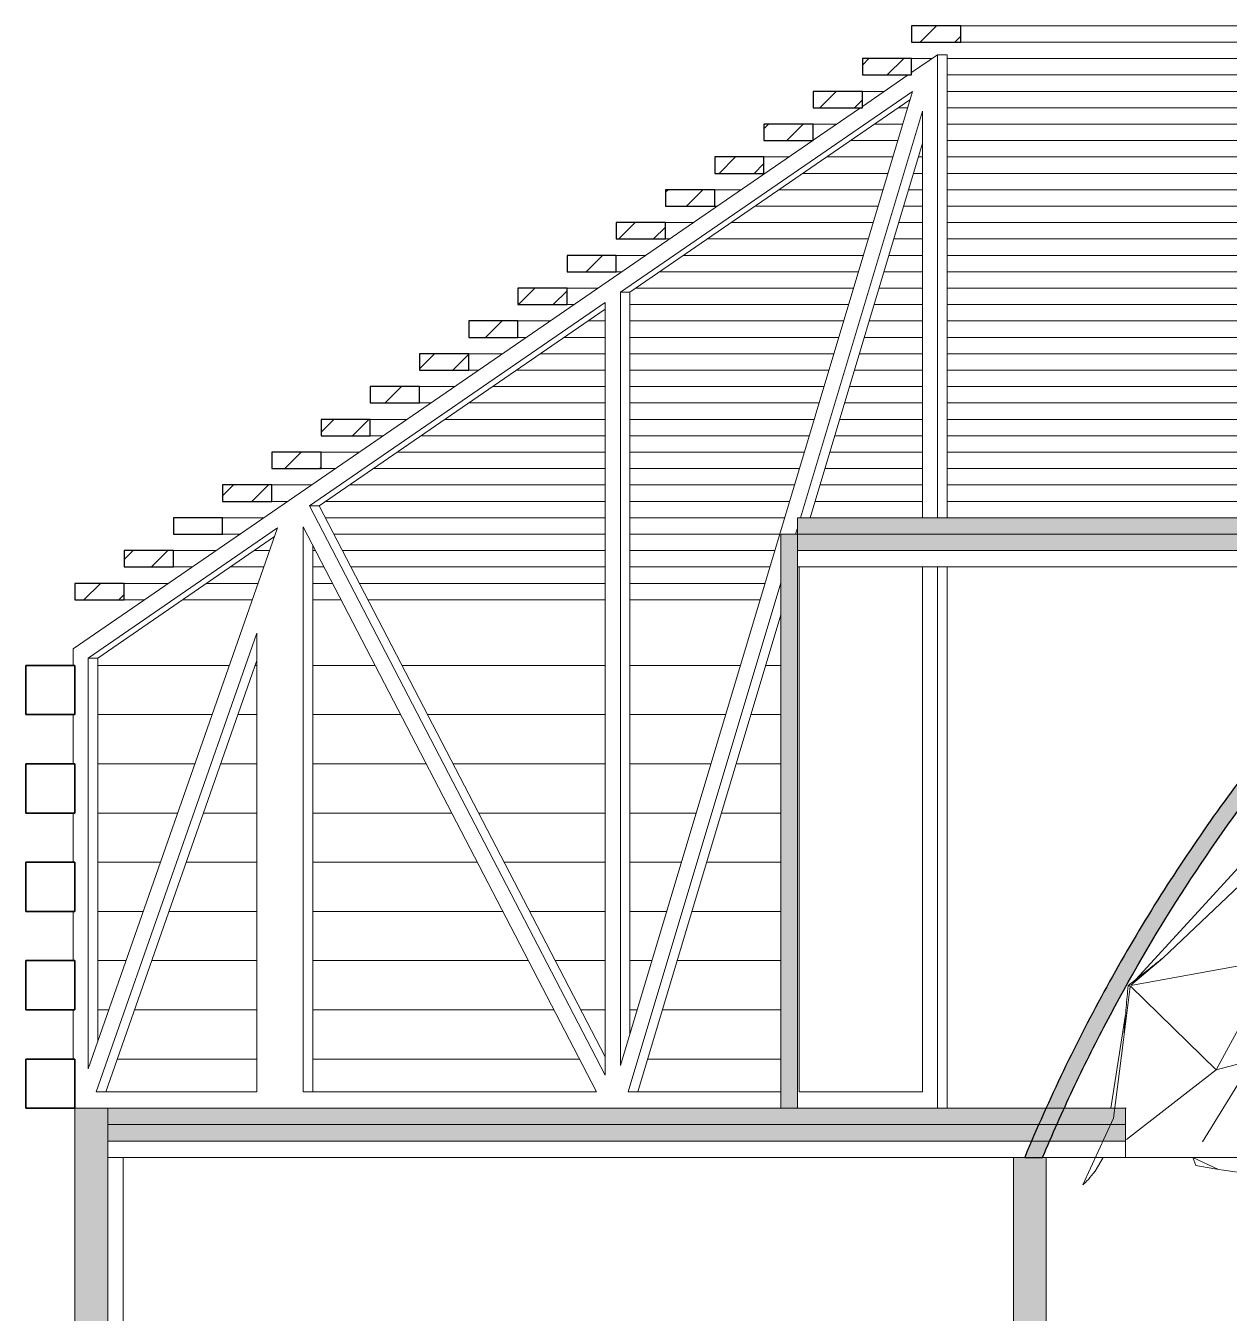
# Model space of a CAD drawing. Header units: millimetres. Extents: x -19779 to 53254, y -11975 to 15500.
# Drawn here: x 1748 to 9084, y 6750 to 14600 of the extents above; entities that cross this region are included whole.
import ezdxf

# ---------------------------------------------------------------- set-up
doc = ezdxf.new("R2010")
doc.units = ezdxf.units.MM
for name, color, linetype, lineweight in [('A-FLOR', 192, 'Continuous', 9), ('A-FLOR-FNSH', 192, 'Continuous', 35), ('A-FLOR-MCUT', 51, 'Continuous', 9), ('A-FLOR-PATT', 8, 'Continuous', 35), ('A-GENM', 13, 'Continuous', 9), ('A-GLAZ-CURT', 52, 'Continuous', 9), ('A-ROOF', 132, 'Continuous', 9), ('A-WALL', 113, 'Continuous', 9), ('A-WALL-PATT', 111, 'Continuous', 25), ('I-WALL', 2, 'Continuous', 9)]:
    doc.layers.add(name, color=color, linetype=linetype, lineweight=lineweight)
pattern_1 = [(45, (19874.81, -1675), (-106.066, 106.066), [])]
pattern_2 = [(0, (19874.81, -1675), (812.8, 203.2), [33.528, -576.072, 33.528, -576.072, -3251.2]), (0, (19874.81, -1675), (812.8, 203.2), [-1219.2, 33.528, -1185.672, 33.528, -576.072, -1422.4]), (0, (19874.81, -1675), (812.8, 203.2), [-3048, 33.528, -372.872, 33.528, -982.472]), (120, (20179.61, -1573.4), (-582.3764, 602.3054), [33.528, -576.072, 33.528, -3827.272]), (120, (20179.61, -1573.4), (-582.3764, 602.3054), [-643.128, -576.072, 33.528, -1185.672, -2032]), (120, (20179.61, -1573.4), (-582.3764, 602.3054), [-2438.4, 33.528, -576.072, 33.528, -1388.872]), (120, (20179.61, -1573.4), (-582.3764, 602.3054), [-3081.528, -372.872, 33.528, -982.472]), (240, (20281.21, -1167), (-230.4236, -805.5054), [33.528, -576.072, 33.528, -3827.272]), (240, (20281.21, -1167), (-230.4236, -805.5054), [-643.128, -576.072, 33.528, -1185.672, -2032]), (240, (20281.21, -1167), (-230.4236, -805.5054), [-2438.4, 33.528, -576.072, 33.528, -1388.872]), (240, (20281.21, -1167), (-230.4236, -805.5054), [-3081.528, -372.872, 33.528, -982.472])]

# ---------------------------------------------------------------- blocks, each defined once
blk = doc.blocks.new('HOOR LIGHT - HOOR LIGHT-165948-Section 1')
at = {"layer": 'A-GENM'}
h = blk.add_hatch(dxfattribs=at)
h.set_pattern_fill('FP_3', color=256, style=0, pattern_type=2)
h.set_pattern_definition(pattern_1)
h.paths.add_polyline_path([(31604.5, 11100), (31904.5, 11100), (31904.5, 11200), (31604.5, 11200)], flags=0)
h.paths.add_polyline_path([(2048.1, 11100), (2348.1, 11100), (2348.1, 11200), (2048.1, 11200)], flags=0)
at = {"layer": 'A-GENM', "lineweight": 25}
for p, q in [((2348.1, 11200), (2048.1, 11200)), ((2048.1, 11200), (2048.1, 11100)), ((2348.1, 11100), (2348.1, 11200)), ((2048.1, 11100), (2348.1, 11100))]:
    blk.add_line(p, q, dxfattribs=at)
at = {"layer": 'A-GENM'}
for p, q in [((2348.1, 11200), (2618.4, 11200)), ((2849.1, 11200), (3164, 11200)), ((3497.6, 11200), (3617.8, 11200)), ((3782.1, 11200), (5280.7, 11200)), ((5431.3, 11200), (6253.9, 11200)), ((2473, 11100), (2348.1, 11100)), ((3129, 11100), (2703.6, 11100)), ((3669.8, 11100), (3497.6, 11100)), ((5280.7, 11100), (3834, 11100)), ((6223.9, 11100), (5431.3, 11100))]:
    blk.add_line(p, q, dxfattribs=at)
blk = doc.blocks.new('HOOR LIGHT1 - HOOR LIGHT-166020-Section 1')
at = {"layer": 'A-GENM'}
h = blk.add_hatch(dxfattribs=at)
h.set_pattern_fill('FP_3', color=256, style=0, pattern_type=2)
h.set_pattern_definition(pattern_1)
h.paths.add_polyline_path([(2648.1, 11300), (2648.1, 11400), (2348.1, 11400), (2348.1, 11300)], flags=0)
h.paths.add_polyline_path([(31304.5, 11300), (31604.5, 11300), (31604.5, 11400), (31304.5, 11400)], flags=0)
at = {"layer": 'A-GENM', "lineweight": 25}
for p, q in [((2648.1, 11400), (2348.1, 11400)), ((2348.1, 11400), (2348.1, 11300)), ((2648.1, 11300), (2648.1, 11400)), ((2348.1, 11300), (2648.1, 11300))]:
    blk.add_line(p, q, dxfattribs=at)
at = {"layer": 'A-GENM'}
for p, q in [((2648.1, 11400), (2909.3, 11400)), ((3140, 11400), (3233.9, 11400)), ((3497.6, 11400), (3514, 11400)), ((3678.2, 11400), (5280.7, 11400)), ((5431.3, 11400), (6313.9, 11400)), ((2763.9, 11300), (2648.1, 11300)), ((3198.9, 11300), (2994.6, 11300)), ((3565.9, 11300), (3497.6, 11300)), ((5280.7, 11300), (3730.1, 11300)), ((6283.9, 11300), (5431.3, 11300))]:
    blk.add_line(p, q, dxfattribs=at)
blk = doc.blocks.new('HOOR LIGHT2 - HOOR LIGHT-166050-Section 1')
at = {"layer": 'A-GENM', "lineweight": 25}
for p, q in [((2948.1, 11600), (2648.1, 11600)), ((2648.1, 11600), (2648.1, 11500)), ((2948.1, 11500), (2948.1, 11600)), ((2648.1, 11500), (2948.1, 11500))]:
    blk.add_line(p, q, dxfattribs=at)
at = {"layer": 'A-GENM'}
for p, q in [((2948.1, 11600), (3200.3, 11600)), ((3574.3, 11600), (5280.7, 11600)), ((5431.3, 11600), (6373.8, 11600)), ((3054.8, 11500), (2948.1, 11500)), ((5280.7, 11500), (3626.2, 11500)), ((6343.9, 11500), (5431.3, 11500))]:
    blk.add_line(p, q, dxfattribs=at)
blk = doc.blocks.new('HOOR LIGHT3 - HOOR LIGHT-166080-Section 1')
at = {"layer": 'A-GENM'}
h = blk.add_hatch(dxfattribs=at)
h.set_pattern_fill('FP_3', color=256, style=0, pattern_type=2)
h.set_pattern_definition(pattern_1)
h.paths.add_polyline_path([(2948.1, 11700), (3248.1, 11700), (3248.1, 11800), (2948.1, 11800)], flags=0)
h.paths.add_polyline_path([(30704.5, 11700), (31004.5, 11700), (31004.5, 11800), (30704.5, 11800)], flags=0)
at = {"layer": 'A-GENM', "lineweight": 25}
for p, q in [((3248.1, 11800), (2948.1, 11800)), ((2948.1, 11800), (2948.1, 11700)), ((3248.1, 11700), (3248.1, 11800)), ((2948.1, 11700), (3248.1, 11700))]:
    blk.add_line(p, q, dxfattribs=at)
at = {"layer": 'A-GENM'}
for p, q in [((3248.1, 11800), (3491.2, 11800)), ((3721.8, 11800), (5280.7, 11800)), ((5431.3, 11800), (6433.8, 11800)), ((6589.2, 11800), (7214.3, 11800)), ((7364.9, 11800), (9509.2, 11800)), ((3345.7, 11700), (3248.1, 11700)), ((5280.7, 11700), (3576.4, 11700)), ((6403.8, 11700), (5431.3, 11700)), ((7214.3, 11700), (6559.2, 11700)), ((9509.2, 11700), (7364.9, 11700))]:
    blk.add_line(p, q, dxfattribs=at)
blk = doc.blocks.new('HOOR LIGHT4 - HOOR LIGHT-166110-Section 1')
at = {"layer": 'A-GENM'}
h = blk.add_hatch(dxfattribs=at)
h.set_pattern_fill('FP_3', color=256, style=0, pattern_type=2)
h.set_pattern_definition(pattern_1)
h.paths.add_polyline_path([(30704.5, 11900), (30704.5, 12000), (30404.5, 12000), (30404.5, 11900), (30457.5, 11900)], flags=0)
h.paths.add_polyline_path([(3548.1, 11900), (3548.1, 12000), (3248.1, 12000), (3248.1, 11900)], flags=0)
at = {"layer": 'A-GENM', "lineweight": 25}
for p, q in [((3548.1, 12000), (3248.1, 12000)), ((3248.1, 12000), (3248.1, 11900)), ((3548.1, 11900), (3548.1, 12000)), ((3248.1, 11900), (3548.1, 11900))]:
    blk.add_line(p, q, dxfattribs=at)
at = {"layer": 'A-GENM'}
for p, q in [((3548.1, 12000), (3782.1, 12000)), ((4012.7, 12000), (5280.7, 12000)), ((5431.3, 12000), (6493.8, 12000)), ((6649.1, 12000), (7214.3, 12000)), ((7364.9, 12000), (9509.2, 12000)), ((3636.6, 11900), (3548.1, 11900)), ((5280.7, 11900), (3867.3, 11900)), ((6463.8, 11900), (5431.3, 11900)), ((7214.3, 11900), (6619.2, 11900)), ((9509.2, 11900), (7364.9, 11900))]:
    blk.add_line(p, q, dxfattribs=at)
blk = doc.blocks.new('HOOR LIGHT5 - HOOR LIGHT-166140-Section 1')
at = {"layer": 'A-GENM'}
h = blk.add_hatch(dxfattribs=at)
h.set_pattern_fill('FP_3', color=256, style=0, pattern_type=2)
h.set_pattern_definition(pattern_1)
h.paths.add_polyline_path([(30104.5, 12100), (30404.5, 12100), (30404.5, 12200), (30104.5, 12200)], flags=0)
h.paths.add_polyline_path([(3548.1, 12100), (3848.1, 12100), (3848.1, 12200), (3548.1, 12200)], flags=0)
at = {"layer": 'A-GENM', "lineweight": 25}
for p, q in [((3848.1, 12200), (3548.1, 12200)), ((3548.1, 12200), (3548.1, 12100)), ((3848.1, 12100), (3848.1, 12200)), ((3548.1, 12100), (3848.1, 12100))]:
    blk.add_line(p, q, dxfattribs=at)
at = {"layer": 'A-GENM'}
for p, q in [((3848.1, 12200), (4073, 12200)), ((4303.6, 12200), (5280.7, 12200)), ((5431.3, 12200), (6553.8, 12200)), ((6709.1, 12200), (7214.3, 12200)), ((7364.9, 12200), (9509.2, 12200)), ((3927.5, 12100), (3848.1, 12100)), ((5280.7, 12100), (4158.2, 12100)), ((6523.8, 12100), (5431.3, 12100)), ((7214.3, 12100), (6679.1, 12100)), ((9509.2, 12100), (7364.9, 12100))]:
    blk.add_line(p, q, dxfattribs=at)
blk = doc.blocks.new('HOOR LIGHT6 - HOOR LIGHT-166170-Section 1')
at = {"layer": 'A-GENM'}
h = blk.add_hatch(dxfattribs=at)
h.set_pattern_fill('FP_3', color=256, style=0, pattern_type=2)
h.set_pattern_definition(pattern_1)
h.paths.add_polyline_path([(30104.5, 12300), (30104.5, 12400), (29804.5, 12400), (29804.5, 12300)], flags=0)
h.paths.add_polyline_path([(4143.2, 12300), (4148.1, 12300), (4148.1, 12400), (3848.1, 12400), (3848.1, 12300)], flags=0)
at = {"layer": 'A-GENM', "lineweight": 25}
for p, q in [((4148.1, 12400), (3848.1, 12400)), ((3848.1, 12400), (3848.1, 12300)), ((4148.1, 12300), (4148.1, 12400)), ((3848.1, 12300), (4148.1, 12300))]:
    blk.add_line(p, q, dxfattribs=at)
at = {"layer": 'A-GENM'}
for p, q in [((4148.1, 12400), (4363.9, 12400)), ((4594.6, 12400), (5280.7, 12400)), ((5431.3, 12400), (6613.7, 12400)), ((6769.1, 12400), (7214.3, 12400)), ((7364.9, 12400), (9509.2, 12400)), ((4218.4, 12300), (4148.1, 12300)), ((5280.7, 12300), (4449.1, 12300)), ((6583.7, 12300), (5431.3, 12300)), ((7214.3, 12300), (6739.1, 12300)), ((9509.2, 12300), (7364.9, 12300))]:
    blk.add_line(p, q, dxfattribs=at)
blk = doc.blocks.new('HOOR LIGHT7 - HOOR LIGHT-166200-Section 1')
at = {"layer": 'A-GENM'}
h = blk.add_hatch(dxfattribs=at)
h.set_pattern_fill('FP_3', color=256, style=0, pattern_type=2)
h.set_pattern_definition(pattern_1)
h.paths.add_polyline_path([(4448.1, 12500), (4448.1, 12600), (4148.1, 12600), (4148.1, 12500)], flags=0)
h.paths.add_polyline_path([(29504.5, 12500), (29804.5, 12500), (29804.5, 12600), (29504.5, 12600)], flags=0)
at = {"layer": 'A-GENM', "lineweight": 25}
for p, q in [((4448.1, 12600), (4148.1, 12600)), ((4148.1, 12600), (4148.1, 12500)), ((4448.1, 12500), (4448.1, 12600)), ((4148.1, 12500), (4448.1, 12500))]:
    blk.add_line(p, q, dxfattribs=at)
at = {"layer": 'A-GENM'}
for p, q in [((4448.1, 12600), (4654.8, 12600)), ((4885.5, 12600), (5280.7, 12600)), ((5431.3, 12600), (6673.7, 12600)), ((6829.1, 12600), (7214.3, 12600)), ((7364.9, 12600), (9509.2, 12600)), ((4509.3, 12500), (4448.1, 12500)), ((5280.7, 12500), (4740, 12500)), ((6643.7, 12500), (5431.3, 12500)), ((7214.3, 12500), (6799.1, 12500)), ((9509.2, 12500), (7364.9, 12500))]:
    blk.add_line(p, q, dxfattribs=at)
blk = doc.blocks.new('HOOR LIGHT8 - HOOR LIGHT-166230-Section 1')
at = {"layer": 'A-GENM'}
h = blk.add_hatch(dxfattribs=at)
h.set_pattern_fill('FP_3', color=256, style=0, pattern_type=2)
h.set_pattern_definition(pattern_1)
h.paths.add_polyline_path([(4748.1, 12700), (4748.1, 12800), (4448.1, 12800), (4448.1, 12700)], flags=0)
h.paths.add_polyline_path([(29204.5, 12700), (29504.5, 12700), (29504.5, 12800), (29204.5, 12800)], flags=0)
at = {"layer": 'A-GENM', "lineweight": 25}
for p, q in [((4748.1, 12800), (4448.1, 12800)), ((4448.1, 12800), (4448.1, 12700)), ((4748.1, 12700), (4748.1, 12800)), ((4448.1, 12700), (4748.1, 12700))]:
    blk.add_line(p, q, dxfattribs=at)
at = {"layer": 'A-GENM'}
for p, q in [((4748.1, 12800), (4945.7, 12800)), ((5176.4, 12800), (5280.7, 12800)), ((5431.3, 12800), (6733.7, 12800)), ((6889, 12800), (7214.3, 12800)), ((7364.9, 12800), (9509.2, 12800)), ((4800.3, 12700), (4748.1, 12700)), ((5280.7, 12700), (5030.9, 12700)), ((6703.7, 12700), (5431.3, 12700)), ((7214.3, 12700), (6859, 12700)), ((9509.2, 12700), (7364.9, 12700))]:
    blk.add_line(p, q, dxfattribs=at)
blk = doc.blocks.new('HOOR LIGHT9 - HOOR LIGHT-166260-Section 1')
at = {"layer": 'A-GENM'}
h = blk.add_hatch(dxfattribs=at)
h.set_pattern_fill('FP_3', color=256, style=0, pattern_type=2)
h.set_pattern_definition(pattern_1)
h.paths.add_polyline_path([(4748.1, 12900), (5048.1, 12900), (5048.1, 13000), (4748.1, 13000)], flags=0)
h.paths.add_polyline_path([(28904.5, 12900), (29204.5, 12900), (29204.5, 13000), (28904.5, 13000)], flags=0)
at = {"layer": 'A-GENM', "lineweight": 25}
for p, q in [((5048.1, 13000), (4748.1, 13000)), ((4748.1, 13000), (4748.1, 12900)), ((5048.1, 12900), (5048.1, 13000)), ((4748.1, 12900), (5048.1, 12900))]:
    blk.add_line(p, q, dxfattribs=at)
at = {"layer": 'A-GENM'}
for p, q in [((5048.1, 13000), (5236.6, 13000)), ((5467.3, 13000), (6793.6, 13000)), ((6949, 13000), (7214.3, 13000)), ((7364.9, 13000), (9509.2, 13000)), ((5091.2, 12900), (5048.1, 12900)), ((6763.7, 12900), (5431.3, 12900)), ((7214.3, 12900), (6919, 12900)), ((9509.2, 12900), (7364.9, 12900))]:
    blk.add_line(p, q, dxfattribs=at)
blk = doc.blocks.new('HOOR LIGHT10 - HOOR LIGHT-166290-Section 1')
at = {"layer": 'A-GENM'}
h = blk.add_hatch(dxfattribs=at)
h.set_pattern_fill('FP_3', color=256, style=0, pattern_type=2)
h.set_pattern_definition(pattern_1)
h.paths.add_polyline_path([(5348.1, 13100), (5348.1, 13200), (5048.1, 13200), (5048.1, 13100)], flags=0)
h.paths.add_polyline_path([(28904.5, 13100), (28904.5, 13200), (28604.5, 13200), (28604.5, 13100)], flags=0)
at = {"layer": 'A-GENM', "lineweight": 25}
for p, q in [((5348.1, 13200), (5048.1, 13200)), ((5048.1, 13200), (5048.1, 13100)), ((5348.1, 13100), (5348.1, 13200)), ((5048.1, 13100), (5348.1, 13100))]:
    blk.add_line(p, q, dxfattribs=at)
at = {"layer": 'A-GENM'}
for p, q in [((5348.1, 13200), (5527.5, 13200)), ((5758.2, 13200), (6853.6, 13200)), ((7009, 13200), (7214.3, 13200)), ((7364.9, 13200), (9509.2, 13200)), ((5382.1, 13100), (5348.1, 13100)), ((6823.6, 13100), (5612.7, 13100)), ((7214.3, 13100), (6979, 13100)), ((9509.2, 13100), (7364.9, 13100))]:
    blk.add_line(p, q, dxfattribs=at)
blk = doc.blocks.new('HOOR LIGHT11 - HOOR LIGHT-166320-Section 1')
at = {"layer": 'A-GENM'}
h = blk.add_hatch(dxfattribs=at)
h.set_pattern_fill('FP_3', color=256, style=0, pattern_type=2)
h.set_pattern_definition(pattern_1)
h.paths.add_polyline_path([(5348.1, 13300), (5648.1, 13300), (5648.1, 13400), (5348.1, 13400)], flags=0)
h.paths.add_polyline_path([(28304.5, 13300), (28604.5, 13300), (28604.5, 13400), (28304.5, 13400)], flags=0)
at = {"layer": 'A-GENM', "lineweight": 25}
for p, q in [((5648.1, 13400), (5348.1, 13400)), ((5348.1, 13400), (5348.1, 13300)), ((5648.1, 13300), (5648.1, 13400)), ((5348.1, 13300), (5648.1, 13300))]:
    blk.add_line(p, q, dxfattribs=at)
at = {"layer": 'A-GENM'}
for p, q in [((5648.1, 13400), (5818.4, 13400)), ((6049.1, 13400), (6913.6, 13400)), ((7068.9, 13400), (7214.3, 13400)), ((7364.9, 13400), (9509.2, 13400)), ((5673, 13300), (5648.1, 13300)), ((6883.6, 13300), (5903.7, 13300)), ((7214.3, 13300), (7039, 13300)), ((9509.2, 13300), (7364.9, 13300))]:
    blk.add_line(p, q, dxfattribs=at)
blk = doc.blocks.new('HOOR LIGHT12 - HOOR LIGHT-166350-Section 1')
at = {"layer": 'A-GENM'}
h = blk.add_hatch(dxfattribs=at)
h.set_pattern_fill('FP_3', color=256, style=0, pattern_type=2)
h.set_pattern_definition(pattern_1)
h.paths.add_polyline_path([(5648.1, 13500), (5948.1, 13500), (5948.1, 13600), (5648.1, 13600)], flags=0)
h.paths.add_polyline_path([(28304.5, 13500), (28304.5, 13600), (28004.5, 13600), (28004.5, 13500), (28065.3, 13500)], flags=0)
at = {"layer": 'A-GENM', "lineweight": 25}
for p, q in [((5948.1, 13600), (5648.1, 13600)), ((5648.1, 13600), (5648.1, 13500)), ((5948.1, 13500), (5948.1, 13600)), ((5648.1, 13500), (5948.1, 13500))]:
    blk.add_line(p, q, dxfattribs=at)
at = {"layer": 'A-GENM'}
for p, q in [((5948.1, 13600), (6109.4, 13600)), ((6340, 13600), (6973.6, 13600)), ((7128.9, 13600), (7214.3, 13600)), ((7364.9, 13600), (9509.2, 13600)), ((5963.9, 13500), (5948.1, 13500)), ((6943.6, 13500), (6194.6, 13500)), ((7214.3, 13500), (7098.9, 13500)), ((9509.2, 13500), (7364.9, 13500))]:
    blk.add_line(p, q, dxfattribs=at)
blk = doc.blocks.new('HOOR LIGHT13 - HOOR LIGHT-166380-Section 1')
at = {"layer": 'A-GENM'}
h = blk.add_hatch(dxfattribs=at)
h.set_pattern_fill('FP_3', color=256, style=0, pattern_type=2)
h.set_pattern_definition(pattern_1)
h.paths.add_polyline_path([(27704.5, 13700), (28004.5, 13700), (28004.5, 13800), (27704.5, 13800)], flags=0)
h.paths.add_polyline_path([(6248.1, 13700), (6248.1, 13800), (5948.1, 13800), (5948.1, 13700)], flags=0)
at = {"layer": 'A-GENM', "lineweight": 25}
for p, q in [((6248.1, 13800), (5948.1, 13800)), ((5948.1, 13800), (5948.1, 13700)), ((6248.1, 13700), (6248.1, 13800)), ((5948.1, 13700), (6248.1, 13700))]:
    blk.add_line(p, q, dxfattribs=at)
at = {"layer": 'A-GENM'}
for p, q in [((6248.1, 13800), (6400.3, 13800)), ((6630.9, 13800), (7033.5, 13800)), ((7188.9, 13800), (7214.3, 13800)), ((7364.9, 13800), (9509.2, 13800)), ((6254.8, 13700), (6248.1, 13700)), ((7003.6, 13700), (6485.5, 13700)), ((7214.3, 13700), (7158.9, 13700)), ((9509.2, 13700), (7364.9, 13700))]:
    blk.add_line(p, q, dxfattribs=at)
blk = doc.blocks.new('HOOR LIGHT14 - HOOR LIGHT-166410-Section 1')
at = {"layer": 'A-GENM'}
h = blk.add_hatch(dxfattribs=at)
h.set_pattern_fill('FP_3', color=256, style=0, pattern_type=2)
h.set_pattern_definition(pattern_1)
h.paths.add_polyline_path([(27404.5, 13900), (27704.5, 13900), (27704.5, 14000), (27404.5, 14000)], flags=0)
h.paths.add_polyline_path([(6248.1, 13900), (6548.1, 13900), (6548.1, 14000), (6248.1, 14000)], flags=0)
at = {"layer": 'A-GENM', "lineweight": 25}
for p, q in [((6548.1, 14000), (6248.1, 14000)), ((6248.1, 14000), (6248.1, 13900)), ((6548.1, 13900), (6548.1, 14000)), ((6248.1, 13900), (6548.1, 13900))]:
    blk.add_line(p, q, dxfattribs=at)
at = {"layer": 'A-GENM'}
for p, q in [((6548.1, 14000), (6691.2, 14000)), ((6921.8, 14000), (7093.5, 14000)), ((7364.9, 14000), (9509.2, 14000)), ((7063.5, 13900), (6776.4, 13900)), ((9509.2, 13900), (7364.9, 13900))]:
    blk.add_line(p, q, dxfattribs=at)
blk = doc.blocks.new('HOOR LIGHT15 - HOOR LIGHT-166476-Section 1')
at = {"layer": 'A-GENM'}
h = blk.add_hatch(dxfattribs=at)
h.set_pattern_fill('FP_3', color=256, style=0, pattern_type=2)
h.set_pattern_definition(pattern_1)
h.paths.add_polyline_path([(6548.1, 14100), (6848.1, 14100), (6848.1, 14200), (6548.1, 14200)], flags=0)
h.paths.add_polyline_path([(27104.5, 14100), (27404.5, 14100), (27404.5, 14200), (27104.5, 14200)], flags=0)
at = {"layer": 'A-GENM', "lineweight": 25}
for p, q in [((6848.1, 14200), (6548.1, 14200)), ((6548.1, 14200), (6548.1, 14100)), ((6848.1, 14100), (6848.1, 14200)), ((6548.1, 14100), (6848.1, 14100))]:
    blk.add_line(p, q, dxfattribs=at)
at = {"layer": 'A-GENM'}
for p, q in [((6848.1, 14200), (6982.1, 14200)), ((7364.9, 14200), (9509.2, 14200)), ((7123.5, 14100), (7067.3, 14100)), ((9509.2, 14100), (7364.9, 14100))]:
    blk.add_line(p, q, dxfattribs=at)
blk = doc.blocks.new('HOOR LIGHT16 - HOOR LIGHT-166506-Section 1')
at = {"layer": 'A-GENM'}
h = blk.add_hatch(dxfattribs=at)
h.set_pattern_fill('FP_3', color=256, style=0, pattern_type=2)
h.set_pattern_definition(pattern_1)
h.paths.add_polyline_path([(7148.1, 14300), (7148.1, 14400), (6848.1, 14400), (6848.1, 14300)], flags=0)
h.paths.add_polyline_path([(26804.5, 14300), (27104.5, 14300), (27104.5, 14400), (26804.5, 14400)], flags=0)
at = {"layer": 'A-GENM', "lineweight": 25}
for p, q in [((7148.1, 14400), (6848.1, 14400)), ((6848.1, 14400), (6848.1, 14300)), ((7148.1, 14300), (7148.1, 14400)), ((6848.1, 14300), (7148.1, 14300))]:
    blk.add_line(p, q, dxfattribs=at)
at = {"layer": 'A-GENM'}
for p, q in [((7148.1, 14400), (7273, 14400)), ((7364.9, 14400), (9509.2, 14400)), ((9509.2, 14300), (7364.9, 14300))]:
    blk.add_line(p, q, dxfattribs=at)
blk = doc.blocks.new('HOOR LIGHT17 - HOOR LIGHT-166536-Section 1')
at = {"layer": 'A-GENM'}
h = blk.add_hatch(dxfattribs=at)
h.set_pattern_fill('FP_3', color=256, style=0, pattern_type=2)
h.set_pattern_definition(pattern_1)
h.paths.add_polyline_path([(26504.5, 14500), (26804.5, 14500), (26804.5, 14600), (26504.5, 14600)], flags=0)
h.paths.add_polyline_path([(7148.1, 14500), (7448.1, 14500), (7448.1, 14600), (7148.1, 14600)], flags=0)
at = {"layer": 'A-GENM', "lineweight": 25}
for p, q in [((7448.1, 14600), (7148.1, 14600)), ((7148.1, 14600), (7148.1, 14500)), ((7448.1, 14500), (7448.1, 14600)), ((7148.1, 14500), (7448.1, 14500))]:
    blk.add_line(p, q, dxfattribs=at)
at = {"layer": 'A-GENM'}
for p, q in [((7448.1, 14600), (13075.8, 14600)), ((9509.2, 14500), (7448.1, 14500))]:
    blk.add_line(p, q, dxfattribs=at)
blk = doc.blocks.new('tarh gonbad - tarh gonbad-172815-Section 1')
at = {"layer": 'A-GLAZ-CURT'}
for p, q in [((8514.3, 8784.2), (9378.3, 9728.4)), ((9371.8, 8909.3), (9381.6, 9687.8)), ((9381.6, 9687.8), (9371.8, 8909.3)), ((9413.5, 9732.6), (9852.3, 9732.6)), ((9593, 8963), (9861.1, 9729.3)), ((9861.1, 9729.3), (9593, 8963)), ((9863.7, 9723.7), (10017.5, 8755.3)), ((9593, 8963), (9227.4, 8292.5)), ((9227.4, 8292.5), (9593, 8963)), ((9593, 8963), (9371.8, 8909.3)), ((9593, 8963), (9371.8, 8909.3)), ((10017.6, 8747.7), (9593, 8963)), ((10017.6, 8747.7), (9593, 8963)), ((9371.8, 8909.3), (8484.8, 8747.9)), ((9371.8, 8909.3), (8484.8, 8747.9)), ((9371.8, 8909.3), (9004, 8234.9)), ((9004, 8234.9), (9371.8, 8909.3)), ((8483, 8744.4), (9004, 8234.9)), ((8483, 8744.4), (9004, 8234.9)), ((9194, 8000), (10008.3, 8737.5)), ((10016.6, 8745.7), (9227.4, 8292.5)), ((9227.4, 8292.5), (10016.6, 8745.7)), ((8362.6, 8000), (8452.8, 8572.3)), ((9227.4, 8292.5), (8921.8, 7796)), ((9227.4, 8292.5), (8921.8, 7796)), ((9004, 8234.9), (9227.4, 8292.5)), ((9004, 8234.9), (9227.4, 8292.5)), ((8457.4, 7810.3), (9004, 8234.9)), ((9004, 8234.9), (8457.4, 7810.3)), ((8743.3, 7700), (8458.4, 7700))]:
    blk.add_line(p, q, dxfattribs=at)
blk = doc.blocks.new('TRUESS4 - TRUESS-173663-Section 1')
at = {"layer": 'A-GENM'}
for p, q in [((7306.4, 14422.9), (7148.1, 14314.1)), ((7306.4, 11600), (7306.4, 14422.9)), ((7364.9, 14422.9), (7306.4, 14422.9)), ((7364.9, 14422.9), (7364.9, 11600)), ((7127.5, 14300), (6848.1, 14107.9)), ((5372.7, 12975.2), (7153.3, 14199.4)), ((7153.3, 14199.4), (5372.7, 8261.5)), ((7138.1, 14148.7), (5431.3, 12975.2)), ((6470.7, 11600), (7214.3, 14079.8)), ((6836.6, 14100), (6548.1, 13901.6)), ((7214.3, 14079.8), (7214.3, 11600)), ((6545.7, 13900), (2036.6, 10800)), ((7214.3, 13884.7), (6529.2, 11600)), ((5372.7, 8261.5), (5372.7, 12975.2)), ((5372.7, 12975.2), (5431.3, 12975.2)), ((5431.3, 12975.2), (5431.3, 8456.6)), ((3478.1, 11672.6), (5280.7, 12911.9)), ((5280.7, 12911.9), (5280.7, 8201.8)), ((5280.7, 12871.7), (3536.6, 11672.6)), ((5280.7, 8201.8), (3478.1, 11672.6)), ((3536.6, 11672.6), (3478.1, 11672.6)), ((3536.6, 11672.6), (5280.7, 8314.4)), ((3439.1, 11544.1), (5227.8, 8100)), ((3439.1, 8100), (3439.1, 11544.1)), ((2128.7, 10745), (3282.2, 11538)), ((3282.2, 11538), (2128.7, 8240.8)), ((3263.7, 11485), (2187.2, 10745)), ((6440.7, 11500), (6451.8, 11536.9)), ((3497.6, 11431.4), (3497.6, 8100)), ((7214.3, 11300), (7214.3, 8100)), ((7306.4, 8000), (7306.4, 11300)), ((7364.9, 11300), (7364.9, 8000)), ((5421.2, 8100), (6351.8, 11203.4)), ((6351.8, 11008.3), (5479.7, 8100)), ((2177.9, 8100), (3156.3, 10896.4)), ((3156.3, 10896.4), (3156.3, 8100)), ((2036.6, 10800), (2036.6, 10700)), ((2128.7, 8240.8), (2128.7, 10745)), ((2187.2, 10745), (2128.7, 10745)), ((2187.2, 10745), (2187.2, 8408)), ((3156.3, 10729.2), (2236.5, 8100)), ((2036.6, 10400), (2036.6, 10100)), ((2036.6, 9800), (2036.6, 9500)), ((2036.6, 9200), (2036.6, 8900)), ((2036.6, 8600), (2036.6, 8300)), ((3156.3, 8100), (2177.9, 8100)), ((5227.8, 8100), (3439.1, 8100)), ((6351.8, 8100), (5421.2, 8100)), ((7214.3, 8100), (6462.2, 8100))]:
    blk.add_line(p, q, dxfattribs=at)
blk = doc.blocks.new('POLYGON HOORNO1 - POLYGON HOORNO-266158-Section 1')
at = {"layer": 'A-ROOF', "lineweight": 35}
for p, q in [((2048.1, 8300), (1748.1, 8300)), ((1748.1, 8300), (1748.1, 8000)), ((2048.1, 8000), (2048.1, 8300)), ((1748.1, 8000), (2048.1, 8000))]:
    blk.add_line(p, q, dxfattribs=at)
at = {"layer": 'A-ROOF'}
for p, q in [((2306.4, 8300), (3156.3, 8300)), ((3497.6, 8300), (5123.9, 8300)), ((5539.6, 8300), (6351.8, 8300))]:
    blk.add_line(p, q, dxfattribs=at)
blk = doc.blocks.new('POLYGON HOORNO2 - POLYGON HOORNO-266412-Section 1')
at = {"layer": 'A-ROOF', "lineweight": 35}
for p, q in [((2048.1, 8900), (1748.1, 8900)), ((1748.1, 8900), (1748.1, 8600)), ((2048.1, 8600), (2048.1, 8900)), ((1748.1, 8600), (2048.1, 8600))]:
    blk.add_line(p, q, dxfattribs=at)
at = {"layer": 'A-ROOF'}
for p, q in [((2187.2, 8900), (2359.3, 8900)), ((2516.3, 8900), (3156.3, 8900)), ((3497.6, 8900), (4812.3, 8900)), ((4976.6, 8900), (5280.7, 8900)), ((5431.3, 8900), (5564.2, 8900)), ((5719.6, 8900), (6351.8, 8900)), ((2254.4, 8600), (2187.2, 8600)), ((3156.3, 8600), (2411.4, 8600)), ((4968.1, 8600), (3497.6, 8600)), ((5280.7, 8600), (5132.4, 8600)), ((5474.3, 8600), (5431.3, 8600)), ((6351.8, 8600), (5629.6, 8600))]:
    blk.add_line(p, q, dxfattribs=at)
blk = doc.blocks.new('POLYGON HOORNO3 - POLYGON HOORNO-266474-Section 1')
at = {"layer": 'A-ROOF', "lineweight": 35}
for p, q in [((2048.1, 9500), (1748.1, 9500)), ((1748.1, 9500), (1748.1, 9200)), ((2048.1, 9200), (2048.1, 9500)), ((1748.1, 9200), (2048.1, 9200))]:
    blk.add_line(p, q, dxfattribs=at)
at = {"layer": 'A-ROOF'}
for p, q in [((2187.2, 9500), (2569.2, 9500)), ((2726.2, 9500), (3156.3, 9500)), ((3497.6, 9500), (4500.7, 9500)), ((4664.9, 9500), (5280.7, 9500)), ((5431.3, 9500), (5744.1, 9500)), ((5899.5, 9500), (6351.8, 9500)), ((2464.3, 9200), (2187.2, 9200)), ((3156.3, 9200), (2621.3, 9200)), ((4656.5, 9200), (3497.6, 9200)), ((5280.7, 9200), (4820.8, 9200)), ((5654.2, 9200), (5431.3, 9200)), ((6351.8, 9200), (5809.5, 9200))]:
    blk.add_line(p, q, dxfattribs=at)
blk = doc.blocks.new('POLYGON HOORNO4 - POLYGON HOORNO-266536-Section 1')
at = {"layer": 'A-ROOF', "lineweight": 35}
for p, q in [((2048.1, 10100), (1748.1, 10100)), ((1748.1, 10100), (1748.1, 9800)), ((2048.1, 9800), (2048.1, 10100)), ((1748.1, 9800), (2048.1, 9800))]:
    blk.add_line(p, q, dxfattribs=at)
at = {"layer": 'A-ROOF'}
for p, q in [((2187.2, 10100), (2779.1, 10100)), ((2936.1, 10100), (3156.3, 10100)), ((3497.6, 10100), (4189.1, 10100)), ((4353.3, 10100), (5280.7, 10100)), ((5431.3, 10100), (5924, 10100)), ((6079.4, 10100), (6351.8, 10100)), ((2674.2, 9800), (2187.2, 9800)), ((3156.3, 9800), (2831.2, 9800)), ((4344.9, 9800), (3497.6, 9800)), ((5280.7, 9800), (4509.1, 9800)), ((5834.1, 9800), (5431.3, 9800)), ((6351.8, 9800), (5989.4, 9800))]:
    blk.add_line(p, q, dxfattribs=at)
blk = doc.blocks.new('POLYGON HOORNO5 - POLYGON HOORNO-266598-Section 1')
at = {"layer": 'A-ROOF', "lineweight": 35}
for p, q in [((2048.1, 10700), (1748.1, 10700)), ((1748.1, 10700), (1748.1, 10400)), ((2048.1, 10400), (2048.1, 10700)), ((1748.1, 10400), (2048.1, 10400))]:
    blk.add_line(p, q, dxfattribs=at)
at = {"layer": 'A-ROOF'}
for p, q in [((2187.2, 10700), (2989, 10700)), ((3146, 10700), (3156.3, 10700)), ((3497.6, 10700), (3877.5, 10700)), ((4041.7, 10700), (5280.7, 10700)), ((5431.3, 10700), (6104, 10700)), ((6259.3, 10700), (6351.8, 10700)), ((2884.1, 10400), (2187.2, 10400)), ((3156.3, 10400), (3041.1, 10400)), ((4033.3, 10400), (3497.6, 10400)), ((5280.7, 10400), (4197.5, 10400)), ((6014, 10400), (5431.3, 10400)), ((6351.8, 10400), (6169.4, 10400))]:
    blk.add_line(p, q, dxfattribs=at)

msp = doc.modelspace()

# ---------------------------------------------------------------- hatches: boundary and pattern name
at = {"layer": 'A-FLOR-PATT', "lineweight": 9}
h = msp.add_hatch(dxfattribs=at)
h.set_pattern_fill('FP_2', color=256, style=0, pattern_type=2)
h.set_pattern_definition(pattern_2)
h.paths.add_polyline_path([(10509.2, 11500), (10509.2, 11600), (6451.8, 11600), (6451.8, 11500), (10123.7, 11500)], flags=0)
h.paths.add_polyline_path([(27508.7, 11500), (27508.7, 11600), (23451.2, 11600), (23451.2, 11500), (25673.1, 11500)], flags=0)
at = {"layer": 'A-FLOR-PATT'}
h = msp.add_hatch(color=256, dxfattribs=at)
h.paths.add_polyline_path([(6451.8, 11400), (10509.2, 11400), (10509.2, 11500), (6451.8, 11500)], flags=0)
h.paths.add_polyline_path([(27508.7, 11400), (27508.7, 11500), (23451.2, 11500), (23451.2, 11400), (25673.1, 11400)], flags=0)
at = {"layer": 'A-FLOR-PATT', "lineweight": 9}
h = msp.add_hatch(dxfattribs=at)
h.set_pattern_fill('FP_2', color=256, style=0, pattern_type=2)
h.set_pattern_definition(pattern_2)
h.paths.add_polyline_path([(30457.5, 7900), (31704.5, 7900), (31704.5, 8000), (25508.7, 8000), (25508.7, 7900), (28065.3, 7900)], flags=0)
h.paths.add_polyline_path([(8329.6, 7900), (8451.8, 7900), (8451.8, 8000), (2248.1, 8000), (2248.1, 7900), (7731.5, 7900)], flags=0)
at = {"layer": 'A-FLOR-PATT'}
h = msp.add_hatch(color=256, dxfattribs=at)
h.paths.add_polyline_path([(26869.2, 7800), (31704.5, 7800), (31704.5, 7900), (25508.7, 7900), (25508.7, 7800), (26271.1, 7800)], flags=0)
h.paths.add_polyline_path([(2349.1, 7800), (8451.8, 7800), (8451.8, 7900), (2248.1, 7900), (2248.1, 7800)], flags=0)
at = {"layer": 'A-WALL-PATT', "lineweight": 9}
for points in [[(26023.6, 7700), (26132.8, 7700), (26044.1, 7907.2), (25951, 8112.5), (25853.6, 8315.8), (25752, 8517), (25646, 8716), (25535.9, 8912.7), (25421.7, 9107), (25303.3, 9298.8), (25181, 9488.1), (25054.6, 9674.8), (24924.3, 9858.7), (24790.1, 10039.9), (24652.2, 10218.1), (24477, 10433), (24365, 10565.6), (24216, 10734.8), (24051.7, 10913), (23878.9, 11091.7), (23747.9, 11222.6), (23585.1, 11378.5), (23419, 11530.9), (23249.7, 11679.7), (23077.3, 11824.9), (22901.8, 11966.4), (22682.8, 12134.1), (22539.3, 12240), (22357.9, 12368.1), (22171.1, 12494.2), (21981.6, 12616.3), (21789.5, 12734.3), (21595, 12848.2), (21398.1, 12957.9), (21187.7, 13069), (20997.5, 13164.6), (20793.9, 13261.4), (20588.3, 13353.9), (20380.8, 13441.9), (20171.5, 13525.4), (19960.3, 13604.4), (19747.5, 13678.7), (19533.1, 13748.4), (19317.3, 13813.3), (19094.5, 13874.8), (18881.5, 13928.5), (18661.7, 13978.6), (18440.8, 14023.6), (18218.9, 14063.1), (17996, 14097), (17772.4, 14125), (17548, 14146.6), (17300.4, 14162.2), (17097.8, 14168.9), (16872.4, 14168.9), (16647.2, 14161.4), (16422.3, 14146.6), (16197.9, 14125), (15974.2, 14097), (15751.4, 14063.1), (15529.5, 14023.6), (15308.6, 13978.6), (15088.8, 13928.5), (14870.2, 13873.4), (14609.1, 13800.1), (14437.1, 13748.4), (14222.7, 13678.7), (14009.9, 13604.4), (13798.8, 13525.4), (13589.4, 13441.9), (13381.9, 13353.9), (13176.3, 13261.4), (12972.8, 13164.6), (12771.3, 13063.4), (12572.1, 12957.9), (12375.2, 12848.2), (12180.7, 12734.3), (11988.7, 12616.3), (11799.2, 12494.2), (11612.3, 12368.1), (11428.2, 12238.1), (11246.9, 12104.2), (11068.4, 11966.4), (10860.6, 11797.7), (10720.6, 11679.7), (10551.3, 11530.9), (10360.9, 11355.3), (10222.3, 11222.6), (10062.9, 11063.3), (9906.8, 10900.7), (9754.2, 10734.8), (9605.2, 10565.6), (9459.8, 10393.4), (9318.1, 10218.1), (9171.5, 10028.2), (9045.9, 9858.7), (8915.6, 9674.8), (8789.3, 9488.1), (8666.9, 9298.8), (8548.5, 9107), (8434.3, 8912.7), (8316.3, 8701.1), (8218.3, 8517), (8116.6, 8315.8), (8019.2, 8112.5), (7926.2, 7907.2), (7837.5, 7700), (7946.6, 7700), (8036.7, 7908), (8131.2, 8114), (8230.1, 8318), (8333.4, 8519.8), (8440.9, 8719.3), (8552.8, 8916.4), (8689.1, 9143.5), (8789.1, 9303.3), (8927.6, 9513.5), (9041.8, 9679.6), (9174.2, 9863.6), (9310.5, 10044.7), (9450.7, 10222.8), (9594.7, 10397.9), (9742.4, 10569.8), (9893.8, 10738.5), (10057.5, 10913), (10207.2, 11066), (10369.2, 11224.6), (10534.5, 11379.6), (10721.8, 11547.1), (10875, 11678.9), (11050.1, 11822.9), (11228.1, 11963.2), (11409.2, 12099.5), (11605, 12240), (11779.9, 12360.4), (11969.5, 12484.7), (12161.6, 12604.9), (12356.3, 12721), (12553.5, 12832.7), (12753.1, 12940.2), (12954.9, 13043.4), (13159, 13142.1), (13413, 13256.9), (13573.3, 13326), (13783.4, 13411.1), (14011.1, 13497.2), (14208.9, 13567.4), (14424.2, 13638.4), (14640.9, 13704.6), (14908.2, 13778.4), (15078.8, 13822.1), (15299.6, 13873.2), (15521.6, 13919), (15744.7, 13959.4), (15968.7, 13994), (16193.5, 14022.5), (16419.1, 14044.6), (16645.3, 14059.7), (16871.8, 14067.4), (17098.4, 14067.4), (17324.9, 14059.7), (17551.1, 14044.6), (17776.7, 14022.5), (18001.5, 13994), (18225.5, 13959.4), (18448.6, 13919), (18670.6, 13873.2), (18891.4, 13822.1), (19111, 13765.9), (19329.3, 13704.6), (19546.1, 13638.4), (19762.1, 13567.1), (19991.6, 13485.3), (20186.9, 13411.2), (20396.9, 13326), (20605.1, 13236.3), (20847, 13124.8), (21015.3, 13043.4), (21217.1, 12940.2), (21416.7, 12832.7), (21613.9, 12721), (21808.6, 12604.9), (22000.8, 12484.7), (22190.3, 12360.4), (22383.8, 12227.1), (22561, 12099.5), (22742.1, 11963.2), (22950.8, 11797.7), (23095.2, 11678.9), (23280.9, 11518.7), (23461.6, 11355.3), (23601, 11224.6), (23763, 11066), (23921.5, 10903.9), (24076.5, 10738.5), (24227.9, 10569.8), (24375.6, 10397.9), (24519.5, 10222.8), (24672.1, 10028.2), (24796, 9863.6), (24928.4, 9679.6), (25075, 9465), (25181.1, 9303.3), (25301.4, 9111.1), (25417.4, 8916.4), (25539.1, 8701.1), (25636.9, 8519.8), (25740.2, 8318), (25839.1, 8114), (25933.6, 7908), (25973.2, 7816.4)], [(6451.8, 8000), (6451.8, 11500), (6351.8, 11500), (6351.8, 8000)], [(2048.1, -3200), (2248.1, -3200), (2248.1, 8000), (2048.1, 8000), (2048.1, -1100)], [(7769.2, -900), (7969.2, -900), (7969.2, 7700), (7769.2, 7700), (7769.2, 738.6)]]:
    msp.add_hatch(color=256, dxfattribs=at).paths.add_polyline_path(points, flags=0)

# ---------------------------------------------------------------- linework, layer by layer
at = {"layer": 'A-FLOR'}
for p, q in [((8451.8, 8000), (8456.3, 8000)), ((8458, 7700), (8451.8, 7700)), ((13090.7, 7700), (8743.3, 7700))]:
    msp.add_line(p, q, dxfattribs=at)
at = {"layer": 'A-FLOR-FNSH', "color": 1, "lineweight": 18}
for p, q in [((10509.2, 11600), (6451.8, 11600)), ((6451.8, 11600), (6451.8, 11300)), ((6451.8, 11300), (10509.2, 11300)), ((8451.8, 8000), (2248.1, 8000)), ((2248.1, 8000), (2248.1, 7700)), ((8451.8, 7700), (8451.8, 8000)), ((2248.1, 7700), (7769.2, 7700)), ((7969.2, 7700), (8451.8, 7700))]:
    msp.add_line(p, q, dxfattribs=at)
at = {"layer": 'A-FLOR-MCUT'}
for p, q in [((10509.2, 11500), (6451.8, 11500)), ((10509.2, 11400), (6451.8, 11400)), ((8451.8, 7900), (2248.1, 7900)), ((8451.8, 7800), (2248.1, 7800))]:
    msp.add_line(p, q, dxfattribs=at)
at = {"layer": 'A-GLAZ-CURT'}
for p, q in [((8514.3, 8784.2), (9378.3, 9728.4)), ((8678.6, 8915.3), (9149, 9359.8)), ((8678.6, 8915.3), (8484.4, 8750.5)), ((8678.6, 8915.3), (8484.4, 8750.5)), ((8479.7, 8741.7), (8440.4, 8416.6)), ((8440.4, 8416.6), (8479.7, 8741.7)), ((8467.7, 8747.1), (8477.9, 8747.1)), ((8477.9, 8747.1), (8467.7, 8747.1)), ((8452.8, 8572.3), (8362.6, 8000)), ((8440.4, 8416.6), (8378, 7938.5)), ((8192.8, 7533.7), (8378, 7938.5)), ((8266.1, 7615.7), (8315.3, 7700)), ((8315.3, 7700), (8266.1, 7615.7)), ((8880.3, 7651.1), (8862.8, 7700)), ((8862.8, 7700), (9019.9, 7626.1)), ((8862.8, 7700), (9019.9, 7626.1))]:
    msp.add_line(p, q, dxfattribs=at)
for points, knots in [([(8678.6, 8915.3), (8661.1, 8901.2), (8634.7, 8880.2), (8599.6, 8852.1), (8573.2, 8831.1), (8546.8, 8810.1), (8511.7, 8782.1), (8485.3, 8761.1), (8467.7, 8747.1)], [-1, -1, -1, -1, -0.75, -0.625, -0.5, -0.375, -0.25, 0, 0, 0, 0]), ([(9019.9, 7626.1), (9174.8, 7603.1), (9526.8, 7559.6), (9885.7, 7534.1), (10086.9, 7525.4)], [0, 0, 0, 0, 0.444444, 1, 1, 1, 1])]:
    msp.add_open_spline(points, degree=3, knots=knots, dxfattribs=at)
for points in [[(8467.7, 8747.1), (8465.7, 8725.1), (8461.9, 8681), (8456.3, 8614.9), (8450.8, 8548.8), (8445.5, 8482.7), (8442.1, 8438.7), (8440.4, 8416.6)], [(8192.8, 7533.7), (8202.5, 7541.8), (8224.4, 7563.6), (8251.3, 7596.4), (8266.1, 7615.7)], [(9019.9, 7626.1), (9004.3, 7628.8), (8973.2, 7634.2), (8926.7, 7642.6), (8895.8, 7648.2), (8880.3, 7651.1)]]:
    msp.add_open_spline(points, degree=3, dxfattribs=at)
at = {"layer": 'A-WALL', "color": 1, "lineweight": 18}
for p, q in [((6351.8, 11500), (6351.8, 8000)), ((6451.8, 11500), (6351.8, 11500)), ((6451.8, 8000), (6451.8, 11300)), ((2248.1, 8000), (2048.1, 8000)), ((2048.1, 8000), (2048.1, -900)), ((2248.1, -900), (2248.1, 7700)), ((7769.2, 7700), (7769.2, -900)), ((7969.2, -900), (7969.2, 7700))]:
    msp.add_line(p, q, dxfattribs=at)
at = {"layer": 'A-WALL'}
for p, q in [((2341.4, 7700), (2341.4, 2700)), ((7969.2, 7700), (7769.2, 7700))]:
    msp.add_line(p, q, dxfattribs=at)
at = {"layer": 'A-WALL', "lineweight": 25}
msp.add_line((7837.5, 7700), (7946.6, 7700), dxfattribs=at)
for points, knots in [([(26132.8, 7700), (26075.1, 7838.8), (25953.9, 8113.9), (25688.4, 8653.3), (25314.1, 9305.6), (24800.3, 10047.6), (24225.5, 10743.3), (23593.8, 11387.8), (22909.7, 11976.5), (22178.1, 12504.9), (21404.2, 12969.2), (20593.5, 13365.8), (19892, 13637), (19318.2, 13816.5), (18882.3, 13931.9), (18441.5, 14027.1), (17996.6, 14101), (17548.4, 14151.2), (17173, 14170.2), (16872.4, 14170.2), (16572, 14160.1), (16197.4, 14129.2), (15750.8, 14066.9), (15307.8, 13982.1), (14869.4, 13876.7), (14395.5, 13739.8), (13889.1, 13565.6), (13175.6, 13274.7), (12315.8, 12838.4), (11347.4, 12205.3), (10453.6, 11470.6), (9644.9, 10643.2), (8930.7, 9733), (8421.3, 8914.5), (8068.7, 8229.4), (7911.4, 7877.8), (7837.5, 7700)], [0, 0, 0, 0, 0.019048, 0.038095, 0.07619, 0.114286, 0.152381, 0.190476, 0.228571, 0.266667, 0.304762, 0.342857, 0.380952, 0.4, 0.419048, 0.438095, 0.457143, 0.47619, 0.495238, 0.504762, 0.514286, 0.533333, 0.552381, 0.571429, 0.590476, 0.609524, 0.633929, 0.658333, 0.707143, 0.755952, 0.804762, 0.853571, 0.902381, 0.95119, 0.975595, 1, 1, 1, 1]), ([(7946.6, 7700), (8005.2, 7839.3), (8128.2, 8115.4), (8397.9, 8656.6), (8778.1, 9310.3), (9300.2, 10052.6), (9884.2, 10747.3), (10525.7, 11389.2), (11220.2, 11973.5), (11962.4, 12495.7), (12747, 12951.9), (13568.2, 13338.2), (14278.1, 13599.1), (14858.3, 13769.2), (15298.8, 13876.7), (15744, 13963.2), (16193.1, 14026.8), (16569.7, 14058.3), (16871.8, 14068.6), (17174, 14068.7), (17551.5, 14049.2), (18002.1, 13998), (18449.3, 13922.7), (18892.3, 13825.5), (19330.2, 13707.9), (19762.4, 13570.6), (20188.1, 13414.2), (20606.4, 13239.3), (21016.8, 13046.3), (21418.3, 12835.6), (21810.3, 12607.7), (22319.4, 12281.5), (22806.6, 11922.8), (23269.2, 11533.5), (23714.6, 11124.7), (24237.6, 10578.4), (24806.5, 9871.3), (25291.4, 9149.3), (25633.3, 8539.1), (25865.4, 8063.8), (25972.4, 7821.9), (26023.6, 7700)], [0, 0, 0, 0, 0.019417, 0.038835, 0.07767, 0.116505, 0.15534, 0.194175, 0.23301, 0.271845, 0.31068, 0.349515, 0.38835, 0.407767, 0.427184, 0.446602, 0.466019, 0.485437, 0.495146, 0.504854, 0.524272, 0.543689, 0.563107, 0.582524, 0.601942, 0.621359, 0.640777, 0.660194, 0.679612, 0.699029, 0.718447, 0.737864, 0.776699, 0.796117, 0.815534, 0.854369, 0.893204, 0.932039, 0.966019, 0.98301, 1, 1, 1, 1])]:
    msp.add_open_spline(points, degree=3, knots=knots, dxfattribs=at)
at = {"layer": 'I-WALL'}
msp.add_line((6462.6, 8100), (6462.6, 11300), dxfattribs=at)

# ---------------------------------------------------------------- block references
at = {"layer": 'A-GENM'}
for name in ['HOOR LIGHT17 - HOOR LIGHT-166536-Section 1', 'TRUESS4 - TRUESS-173663-Section 1', 'HOOR LIGHT16 - HOOR LIGHT-166506-Section 1', 'HOOR LIGHT15 - HOOR LIGHT-166476-Section 1', 'HOOR LIGHT14 - HOOR LIGHT-166410-Section 1', 'HOOR LIGHT13 - HOOR LIGHT-166380-Section 1', 'HOOR LIGHT12 - HOOR LIGHT-166350-Section 1', 'HOOR LIGHT11 - HOOR LIGHT-166320-Section 1', 'HOOR LIGHT10 - HOOR LIGHT-166290-Section 1', 'HOOR LIGHT9 - HOOR LIGHT-166260-Section 1', 'HOOR LIGHT8 - HOOR LIGHT-166230-Section 1', 'HOOR LIGHT7 - HOOR LIGHT-166200-Section 1', 'HOOR LIGHT6 - HOOR LIGHT-166170-Section 1', 'HOOR LIGHT5 - HOOR LIGHT-166140-Section 1', 'HOOR LIGHT4 - HOOR LIGHT-166110-Section 1', 'HOOR LIGHT3 - HOOR LIGHT-166080-Section 1', 'HOOR LIGHT2 - HOOR LIGHT-166050-Section 1', 'HOOR LIGHT1 - HOOR LIGHT-166020-Section 1', 'HOOR LIGHT - HOOR LIGHT-165948-Section 1']:
    msp.add_blockref(name, (0, 0), dxfattribs=at)
at = {"layer": 'A-GLAZ-CURT'}
msp.add_blockref('tarh gonbad - tarh gonbad-172815-Section 1', (0, 0), dxfattribs=at)
at = {"layer": 'A-ROOF'}
for name in ['POLYGON HOORNO5 - POLYGON HOORNO-266598-Section 1', 'POLYGON HOORNO4 - POLYGON HOORNO-266536-Section 1', 'POLYGON HOORNO3 - POLYGON HOORNO-266474-Section 1', 'POLYGON HOORNO2 - POLYGON HOORNO-266412-Section 1', 'POLYGON HOORNO1 - POLYGON HOORNO-266158-Section 1']:
    msp.add_blockref(name, (0, 0), dxfattribs=at)

doc.saveas('drawing.dxf')
